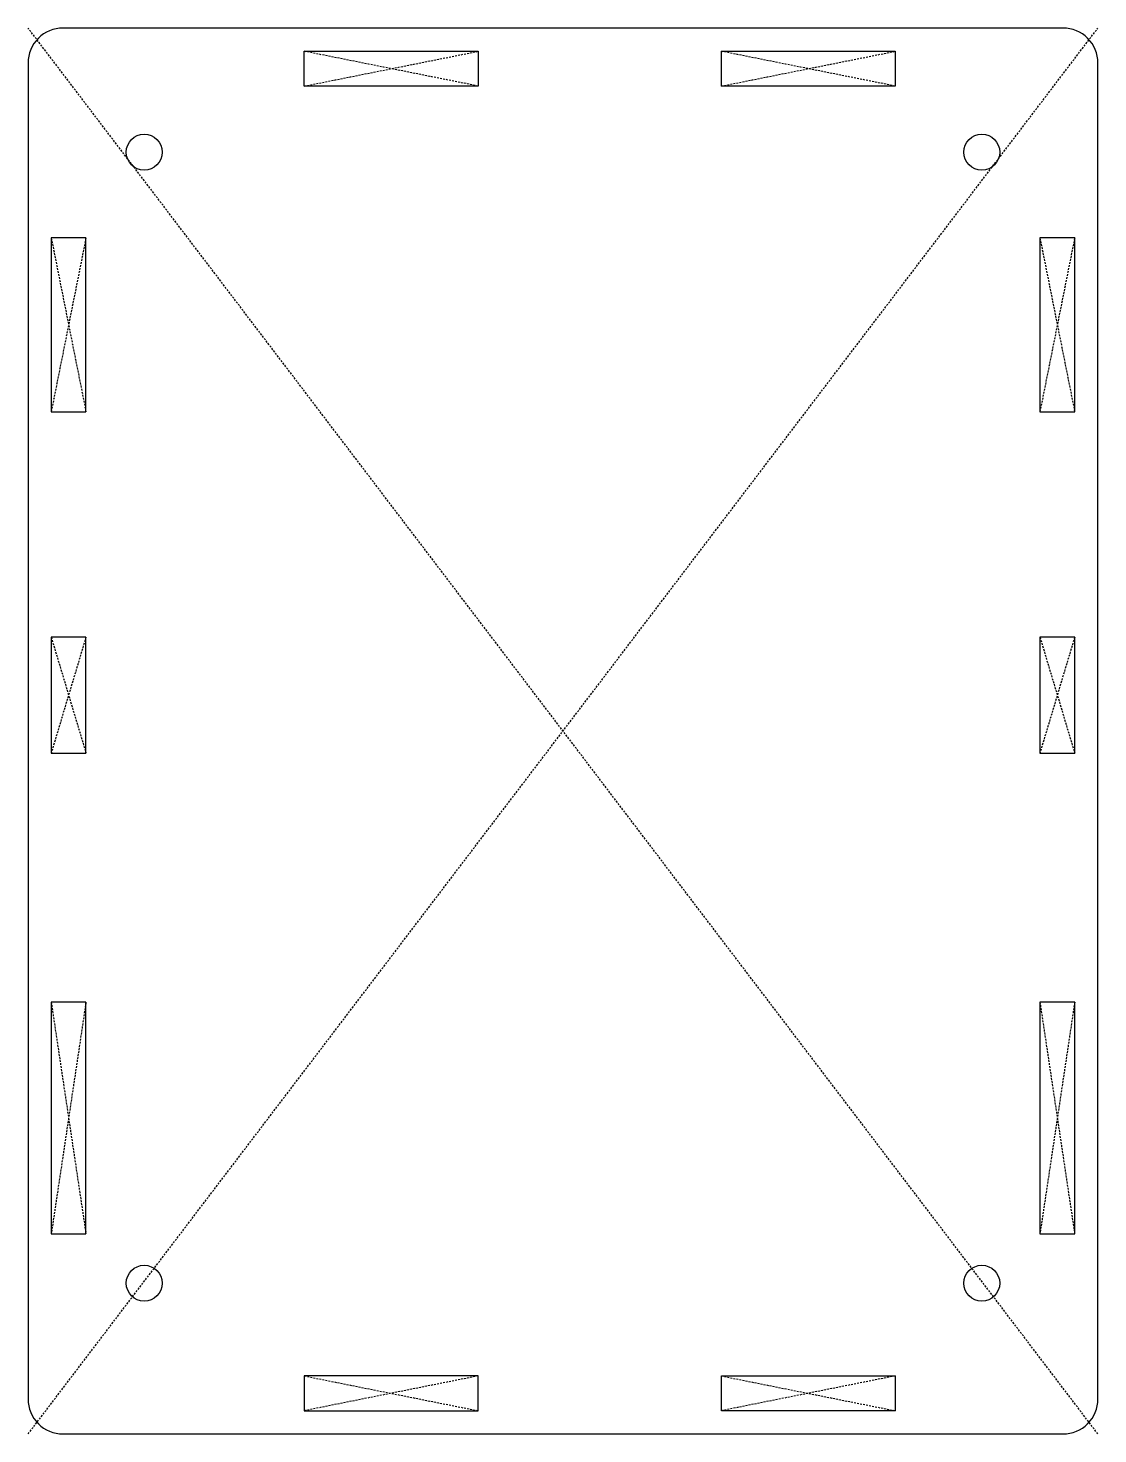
# Model space of a CAD drawing. Header units: millimetres. Extents: x -46 to 46, y -61 to 61.
import ezdxf

# ---------------------------------------------------------------- set-up
doc = ezdxf.new("R2010")
doc.units = ezdxf.units.MM
doc.linetypes.add('DASHED', pattern=[0.2067, 0.1654, -0.0413])

msp = doc.modelspace()

# ---------------------------------------------------------------- linework, layer by layer
at = {"color": 2, "linetype": 'DASHED', "lineweight": 25, "true_color": 0xffff00}
for p, q in [((-46.17, -60.65), (46.17, 60.65)), ((46.17, -60.65), (-46.17, 60.65)), ((-7.33, 55.65), (-22.33, 58.65)), ((-22.33, 55.65), (-7.33, 58.65)), ((13.67, 55.65), (28.67, 58.65)), ((28.67, 55.65), (13.67, 58.65)), ((-44.18, 42.55), (-41.18, 27.55)), ((-41.18, 42.55), (-44.18, 27.55)), ((44.17, 42.55), (41.17, 27.55)), ((41.17, 42.55), (44.17, 27.55)), ((-44.18, 8.1), (-41.18, -1.9)), ((-41.18, 8.1), (-44.18, -1.9)), ((44.17, 8.1), (41.17, -1.9)), ((41.17, 8.1), (44.17, -1.9)), ((-41.18, -23.4), (-44.18, -43.4)), ((-44.18, -23.4), (-41.18, -43.4)), ((44.17, -23.4), (41.17, -43.4)), ((41.17, -23.4), (44.17, -43.4)), ((-7.33, -55.65), (-22.33, -58.65)), ((-22.33, -55.65), (-7.33, -58.65)), ((13.67, -55.65), (28.67, -58.65)), ((28.67, -55.65), (13.67, -58.65))]:
    msp.add_line(p, q, dxfattribs=at)
msp.add_lwpolyline([(43.17, 60.65), (-43.17, 60.65, 0.414214), (-46.17, 57.65), (-46.17, -57.65, 0.414214), (-43.17, -60.65), (43.17, -60.65, 0.414214), (46.17, -57.65), (46.17, 57.65, 0.414214)], format="xyb", close=True)
for points in [[(-7.33, 55.65), (-22.33, 55.65), (-22.33, 58.65), (-7.33, 58.65)], [(13.67, 58.65), (28.67, 58.65), (28.67, 55.65), (13.67, 55.65)], [(-41.18, 27.55), (-41.18, 42.55), (-44.18, 42.55), (-44.18, 27.55)], [(44.17, 42.55), (41.17, 42.55), (41.17, 27.55), (44.17, 27.55)], [(-41.18, -1.9), (-41.18, 8.1), (-44.18, 8.1), (-44.18, -1.9)], [(44.17, 8.1), (41.17, 8.1), (41.17, -1.9), (44.17, -1.9)], [(-41.18, -23.4), (-44.18, -23.4), (-44.18, -43.4), (-41.18, -43.4)], [(44.17, -23.4), (41.17, -23.4), (41.17, -43.4), (44.17, -43.4)], [(-7.33, -55.65), (-22.33, -55.65), (-22.33, -58.65), (-7.33, -58.65)], [(13.67, -55.65), (28.67, -55.65), (28.67, -58.65), (13.67, -58.65)]]:
    msp.add_lwpolyline(points, close=True)
for centre in [(-36.15, 49.95), (36.15, 49.95), (-36.15, -47.65), (36.15, -47.65)]:
    msp.add_circle(centre, 1.55)

doc.saveas('drawing.dxf')
